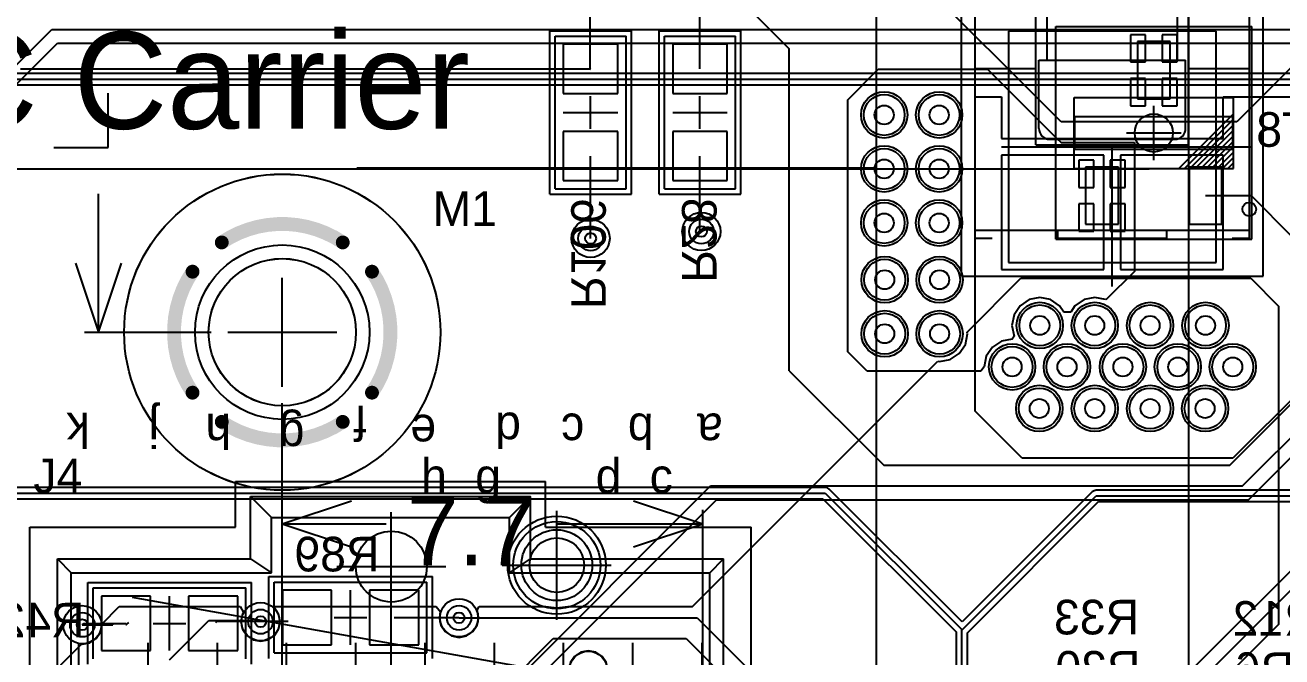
# Model space of a CAD drawing. Extents: x 28 to 300, y 18 to 330.
# Drawn here: x 138.68 to 161.73, y 176.44 to 188.03 of the extents above; entities that cross this region are included whole.
import ezdxf

# ---------------------------------------------------------------- set-up
doc = ezdxf.new("R2010")
doc.units = 0
for name, color, linetype in [('BOTTOMLAYER', 5, 'CONTINUOUS'), ('BOTTOMOVERLAY', 54, 'CONTINUOUS'), ('BOTTOMPASTE', 16, 'CONTINUOUS'), ('BOTTOMSOLDER', 6, 'CONTINUOUS'), ('DRILLDRAWING', 1, 'CONTINUOUS'), ('INTERNALPLANE1', 76, 'CONTINUOUS'), ('INTERNALPLANE6', 136, 'CONTINUOUS'), ('MECHANICAL11', 56, 'CONTINUOUS'), ('MECHANICAL14', 56, 'CONTINUOUS'), ('MECHANICAL15', 56, 'CONTINUOUS'), ('MECHANICAL16', 56, 'CONTINUOUS'), ('MECHANICAL8', 56, 'CONTINUOUS'), ('MIDLAYER1', 16, 'CONTINUOUS'), ('MIDLAYER3', 90, 'CONTINUOUS'), ('MULTILAYER', 9, 'CONTINUOUS'), ('PADHOLELAYER', 156, 'CONTINUOUS'), ('TOPLAYER', 1, 'CONTINUOUS'), ('TOPOVERLAY', 2, 'CONTINUOUS'), ('TOPPASTE', 8, 'CONTINUOUS'), ('TOPSOLDER', 216, 'CONTINUOUS'), ('VIAHOLELAYER', 16, 'CONTINUOUS')]:
    doc.layers.add(name, color=color, linetype=linetype)

msp = doc.modelspace()

# ---------------------------------------------------------------- linework, layer by layer
at = {"layer": 'BOTTOMLAYER'}
for p, q in [((149.048, 187.238), (149.048, 188.986)), ((151.061, 187.231), (151.061, 188.6)), ((151.7, 188.6), (152.7, 187.6)), ((157.226, 186.715), (155.448, 188.493)), ((159.233, 187.857), (158.958, 187.857)), ((158.958, 187.857), (158.958, 187.357)), ((159.233, 187.357), (159.233, 187.857)), ((159.812, 187.857), (159.537, 187.857)), ((159.537, 187.857), (159.537, 187.357)), ((159.812, 187.357), (159.812, 187.857)), ((149.555, 187.681), (148.555, 187.681)), ((148.555, 187.681), (148.555, 186.781)), ((149.555, 186.781), (149.555, 187.681)), ((151.561, 187.681), (150.561, 187.681)), ((150.561, 187.681), (150.561, 186.781)), ((151.561, 186.781), (151.561, 187.681)), ((159.685, 187.73), (159.085, 187.73)), ((159.085, 187.73), (159.085, 186.68)), ((159.685, 186.68), (159.685, 187.73)), ((152.7, 181.691), (152.7, 187.6)), ((162.052, 187.401), (160.909, 186.258)), ((138.6, 187.231), (149.055, 187.231)), ((149.042, 187.218), (149.055, 187.231)), ((149.048, 187.238), (149.055, 187.231)), ((153.772, 186.665), (154.33, 187.223)), ((154.33, 187.223), (156.337, 187.223)), ((156.337, 187.223), (157.607, 185.953)), ((158.958, 187.357), (159.233, 187.357)), ((159.537, 187.357), (159.812, 187.357)), ((159.233, 187.053), (158.958, 187.053)), ((158.958, 187.053), (158.958, 186.553)), ((159.233, 186.553), (159.233, 187.053)), ((159.812, 187.053), (159.537, 187.053)), ((159.537, 187.053), (159.537, 186.553)), ((159.812, 186.553), (159.812, 187.053)), ((148.555, 186.781), (149.555, 186.781)), ((150.561, 186.781), (151.561, 186.781)), ((157.683, 186.258), (157.226, 186.715)), ((153.772, 182.982), (153.772, 186.665)), ((158.958, 186.553), (159.233, 186.553)), ((159.085, 186.68), (159.685, 186.68)), ((159.537, 186.553), (159.812, 186.553)), ((160.909, 186.258), (157.683, 186.258)), ((149.555, 186.081), (148.555, 186.081)), ((148.555, 186.081), (148.555, 185.181)), ((149.555, 185.181), (149.555, 186.081)), ((151.561, 186.081), (150.561, 186.081)), ((150.561, 186.081), (150.561, 185.181)), ((151.561, 185.181), (151.561, 186.081)), ((157.607, 185.953), (157.683, 185.877)), ((157.683, 185.877), (159.029, 185.877)), ((159.029, 185.877), (159.029, 183.515)), ((149.055, 184.12), (149.055, 185.631)), ((151.061, 184.272), (151.061, 185.631)), ((158.283, 185.557), (158.008, 185.557)), ((158.008, 185.557), (158.008, 185.057)), ((158.283, 185.057), (158.283, 185.557)), ((158.862, 185.557), (158.587, 185.557)), ((158.587, 185.557), (158.587, 185.057)), ((158.862, 185.057), (158.862, 185.557)), ((158.735, 185.43), (158.135, 185.43)), ((158.135, 185.43), (158.135, 184.38)), ((158.735, 184.38), (158.735, 185.43)), ((160.635, 185.43), (160.035, 185.43)), ((160.035, 185.43), (160.035, 184.38)), ((160.635, 184.38), (160.635, 185.43)), ((148.555, 185.181), (149.555, 185.181)), ((150.561, 185.181), (151.561, 185.181)), ((158.008, 185.057), (158.283, 185.057)), ((158.587, 185.057), (158.862, 185.057)), ((160.335, 184.905), (161.17, 184.905)), ((161.17, 184.905), (161.925, 184.15)), ((158.283, 184.753), (158.008, 184.753)), ((158.008, 184.753), (158.008, 184.253)), ((158.283, 184.253), (158.283, 184.753)), ((158.862, 184.753), (158.587, 184.753)), ((158.587, 184.753), (158.587, 184.253)), ((158.862, 184.253), (158.862, 184.753)), ((151.061, 184.272), (151.087, 184.247)), ((158.008, 184.253), (158.283, 184.253)), ((158.135, 184.38), (158.735, 184.38)), ((158.587, 184.253), (158.862, 184.253)), ((160.035, 184.38), (160.635, 184.38)), ((159.029, 183.515), (158.506, 182.991)), ((157.294, 183.036), (157.098, 182.997)), ((157.49, 182.997), (157.294, 183.036)), ((158.301, 183.036), (158.105, 182.997)), ((158.497, 182.997), (158.301, 183.036)), ((153.772, 182.042), (153.772, 182.982)), ((156.932, 182.886), (156.821, 182.72)), ((157.098, 182.997), (156.932, 182.886)), ((157.656, 182.886), (157.49, 182.997)), ((157.734, 182.769), (157.656, 182.886)), ((157.939, 182.886), (157.861, 182.769)), ((158.105, 182.997), (157.939, 182.886)), ((158.506, 182.991), (158.497, 182.997)), ((156.821, 182.72), (156.782, 182.524)), ((157.861, 182.769), (157.734, 182.769)), ((156.782, 182.524), (156.821, 182.329)), ((156.821, 182.328), (156.786, 182.274)), ((156.821, 182.329), (156.821, 182.328)), ((156.424, 182.124), (156.313, 181.958)), ((156.59, 182.235), (156.424, 182.124)), ((156.786, 182.274), (156.59, 182.235)), ((154.127, 181.686), (153.772, 182.042)), ((156.313, 181.958), (156.274, 181.762)), ((152.7, 181.691), (154.432, 179.959)), ((156.211, 181.686), (154.127, 181.686)), ((156.274, 181.762), (156.211, 181.686)), ((160.782, 179.959), (161.925, 181.102)), ((154.432, 179.959), (160.782, 179.959)), ((140.983, 177.558), (140.083, 177.558)), ((140.083, 177.558), (140.083, 176.558)), ((140.983, 176.558), (140.983, 177.558)), ((142.583, 177.558), (141.683, 177.558)), ((141.683, 177.558), (141.683, 176.558)), ((142.583, 176.558), (142.583, 177.558)), ((143.403, 177.665), (143.403, 176.665)), ((144.303, 177.665), (143.403, 177.665)), ((144.303, 176.665), (144.303, 177.665)), ((145.003, 177.665), (145.003, 176.665)), ((145.903, 177.665), (145.003, 177.665)), ((145.903, 176.665), (145.903, 177.665)), ((139.733, 177.033), (139.758, 177.058)), ((139.733, 177.033), (140.291, 177.033)), ((139.758, 177.058), (140.533, 177.058)), ((140.291, 177.033), (140.292, 177.034)), ((140.533, 177.034), (140.545, 177.034)), ((140.545, 177.034), (140.551, 177.04)), ((140.551, 177.04), (140.584, 177.073)), ((142.184, 177.073), (142.209, 177.098)), ((142.209, 177.098), (143.002, 177.098)), ((143.002, 177.098), (143.509, 177.098)), ((145.453, 177.165), (146.637, 177.165)), ((146.637, 177.165), (146.642, 177.16)), ((143.403, 176.665), (144.303, 176.665)), ((145.003, 176.665), (145.903, 176.665)), ((140.083, 176.558), (140.983, 176.558)), ((141.683, 176.558), (142.583, 176.558))]:
    msp.add_line(p, q, dxfattribs=at)
for centre, radius in [((154.44, 186.385), 0.375), ((155.448, 186.385), 0.375), ((154.44, 185.395), 0.375), ((155.448, 185.395), 0.375), ((143.4, 182.4), 2.9), ((154.44, 184.404), 0.375), ((155.448, 184.404), 0.375), ((151.087, 184.247), 0.225), ((149.055, 184.12), 0.225), ((154.449, 183.363), 0.375), ((155.456, 183.363), 0.375), ((157.294, 182.524), 0.375), ((158.301, 182.524), 0.375), ((159.317, 182.524), 0.375), ((160.333, 182.524), 0.375), ((154.449, 182.372), 0.375), ((155.456, 182.372), 0.375), ((156.786, 181.762), 0.375), ((157.793, 181.762), 0.375), ((158.818, 181.762), 0.375), ((159.825, 181.762), 0.375), ((160.833, 181.762), 0.375), ((157.285, 181), 0.375), ((158.301, 181), 0.375), ((159.317, 181), 0.375), ((160.325, 181), 0.375), ((148.435, 178.125), 0.5), ((139.733, 177.033), 0.225), ((143.002, 177.089), 0.225), ((146.642, 177.16), 0.225)]:
    msp.add_circle(centre, radius, dxfattribs=at)
at = {"layer": 'BOTTOMOVERLAY'}
for p, q in [((140.208, 185.786), (140.208, 186.786)), ((148.555, 186.431), (149.555, 186.431)), ((150.561, 186.431), (151.561, 186.431)), ((157.935, 186.355), (160.835, 186.355)), ((157.935, 185.755), (157.935, 186.355)), ((160.835, 185.755), (160.835, 186.355)), ((139.208, 185.786), (140.208, 185.786)), ((157.935, 185.755), (160.835, 185.755)), ((141.333, 176.558), (141.333, 177.558)), ((144.653, 176.665), (144.653, 177.665))]:
    msp.add_line(p, q, dxfattribs=at)
msp.add_circle((161.135, 184.655), 0.125, dxfattribs=at)
at = {"layer": 'BOTTOMPASTE'}
for p, q in [((149.555, 187.681), (148.555, 187.681)), ((148.555, 187.681), (148.555, 186.781)), ((149.555, 186.781), (149.555, 187.681)), ((151.561, 187.681), (150.561, 187.681)), ((150.561, 187.681), (150.561, 186.781)), ((151.561, 186.781), (151.561, 187.681)), ((159.685, 187.73), (159.085, 187.73)), ((159.085, 187.73), (159.085, 186.68)), ((159.685, 186.68), (159.685, 187.73)), ((148.555, 186.781), (149.555, 186.781)), ((150.561, 186.781), (151.561, 186.781)), ((159.085, 186.68), (159.685, 186.68)), ((149.555, 186.081), (148.555, 186.081)), ((148.555, 186.081), (148.555, 185.181)), ((149.555, 185.181), (149.555, 186.081)), ((151.561, 186.081), (150.561, 186.081)), ((150.561, 186.081), (150.561, 185.181)), ((151.561, 185.181), (151.561, 186.081)), ((158.735, 185.43), (158.135, 185.43)), ((158.135, 185.43), (158.135, 184.38)), ((158.735, 184.38), (158.735, 185.43)), ((160.635, 185.43), (160.035, 185.43)), ((160.035, 185.43), (160.035, 184.38)), ((160.635, 184.38), (160.635, 185.43)), ((148.555, 185.181), (149.555, 185.181)), ((150.561, 185.181), (151.561, 185.181)), ((158.135, 184.38), (158.735, 184.38)), ((160.035, 184.38), (160.635, 184.38)), ((140.983, 177.558), (140.083, 177.558)), ((140.083, 177.558), (140.083, 176.558)), ((140.983, 176.558), (140.983, 177.558)), ((142.583, 177.558), (141.683, 177.558)), ((141.683, 177.558), (141.683, 176.558)), ((142.583, 176.558), (142.583, 177.558)), ((143.403, 177.665), (143.403, 176.665)), ((144.303, 177.665), (143.403, 177.665)), ((144.303, 176.665), (144.303, 177.665)), ((145.003, 177.665), (145.003, 176.665)), ((145.903, 177.665), (145.003, 177.665)), ((145.903, 176.665), (145.903, 177.665)), ((143.403, 176.665), (144.303, 176.665)), ((145.003, 176.665), (145.903, 176.665)), ((140.083, 176.558), (140.983, 176.558)), ((141.683, 176.558), (142.583, 176.558))]:
    msp.add_line(p, q, dxfattribs=at)
at = {"layer": 'BOTTOMSOLDER'}
for p, q in [((149.555, 187.681), (148.555, 187.681)), ((148.555, 187.681), (148.555, 186.781)), ((149.555, 186.781), (149.555, 187.681)), ((151.561, 187.681), (150.561, 187.681)), ((150.561, 187.681), (150.561, 186.781)), ((151.561, 186.781), (151.561, 187.681)), ((159.685, 187.73), (159.085, 187.73)), ((159.085, 187.73), (159.085, 186.68)), ((159.685, 186.68), (159.685, 187.73)), ((148.555, 186.781), (149.555, 186.781)), ((150.561, 186.781), (151.561, 186.781)), ((159.085, 186.68), (159.685, 186.68)), ((149.555, 186.081), (148.555, 186.081)), ((148.555, 186.081), (148.555, 185.181)), ((149.555, 185.181), (149.555, 186.081)), ((151.561, 186.081), (150.561, 186.081)), ((150.561, 186.081), (150.561, 185.181)), ((151.561, 185.181), (151.561, 186.081)), ((158.735, 185.43), (158.135, 185.43)), ((158.135, 185.43), (158.135, 184.38)), ((158.735, 184.38), (158.735, 185.43)), ((160.635, 185.43), (160.035, 185.43)), ((160.035, 185.43), (160.035, 184.38)), ((160.635, 184.38), (160.635, 185.43)), ((148.555, 185.181), (149.555, 185.181)), ((150.561, 185.181), (151.561, 185.181)), ((158.135, 184.38), (158.735, 184.38)), ((160.035, 184.38), (160.635, 184.38)), ((140.983, 177.558), (140.083, 177.558)), ((140.083, 177.558), (140.083, 176.558)), ((140.983, 176.558), (140.983, 177.558)), ((142.583, 177.558), (141.683, 177.558)), ((141.683, 177.558), (141.683, 176.558)), ((142.583, 176.558), (142.583, 177.558)), ((143.403, 177.665), (143.403, 176.665)), ((144.303, 177.665), (143.403, 177.665)), ((144.303, 176.665), (144.303, 177.665)), ((145.003, 177.665), (145.003, 176.665)), ((145.903, 177.665), (145.003, 177.665)), ((145.903, 176.665), (145.903, 177.665)), ((143.403, 176.665), (144.303, 176.665)), ((145.003, 176.665), (145.903, 176.665)), ((140.083, 176.558), (140.983, 176.558)), ((141.683, 176.558), (142.583, 176.558))]:
    msp.add_line(p, q, dxfattribs=at)
for centre, radius in [((143.4, 182.4), 2.9), ((148.435, 178.125), 0.8)]:
    msp.add_circle(centre, radius, dxfattribs=at)
at = {"layer": 'DRILLDRAWING'}
for centre, radius in [((154.44, 186.385), 0.175), ((155.448, 186.385), 0.175), ((154.44, 185.395), 0.175), ((155.448, 185.395), 0.175), ((154.44, 184.404), 0.175), ((155.448, 184.404), 0.175), ((149.055, 184.12), 0.1), ((151.087, 184.247), 0.1), ((143.4, 182.4), 1.35), ((154.449, 183.363), 0.175), ((155.456, 183.363), 0.175), ((157.294, 182.524), 0.175), ((158.301, 182.524), 0.175), ((159.317, 182.524), 0.175), ((160.333, 182.524), 0.175), ((154.449, 182.372), 0.175), ((155.456, 182.372), 0.175), ((156.786, 181.762), 0.175), ((157.793, 181.762), 0.175), ((158.818, 181.762), 0.175), ((159.825, 181.762), 0.175), ((160.833, 181.762), 0.175), ((157.285, 181), 0.175), ((158.301, 181), 0.175), ((159.317, 181), 0.175), ((160.325, 181), 0.175), ((148.435, 178.125), 0.65), ((146.642, 177.16), 0.1), ((139.733, 177.033), 0.1), ((143.002, 177.089), 0.1)]:
    msp.add_circle(centre, radius, dxfattribs=at)
at = {"layer": 'INTERNALPLANE1'}
for p, q in [((161.95, 187.144), (137.041, 187.144)), ((137.041, 187.041), (162.052, 187.041)), ((137.084, 186.937), (162.011, 186.937)), ((153.36, 179.55), (138.345, 179.55)), ((138.345, 179.447), (147.75, 179.447)), ((138.388, 179.343), (153.317, 179.343)), ((141.749, 179.447), (153.36, 179.447)), ((153.317, 179.343), (155.758, 176.902)), ((153.4, 179.543), (153.36, 179.55)), ((153.36, 179.55), (153.36, 179.55)), ((153.36, 179.447), (155.862, 176.945)), ((153.433, 179.52), (153.4, 179.543)), ((155.871, 177.083), (153.433, 179.52)), ((158.257, 179.468), (155.871, 177.083)), ((155.871, 176.936), (158.33, 179.395)), ((158.29, 179.491), (158.257, 179.468)), ((158.257, 179.468), (158.257, 179.468)), ((158.33, 179.499), (158.29, 179.491)), ((167.562, 179.499), (158.33, 179.499)), ((158.33, 179.395), (167.605, 179.395)), ((155.966, 176.884), (158.373, 179.292)), ((158.373, 179.292), (167.605, 179.292)), ((155.758, 176.902), (155.758, 168.702)), ((155.862, 168.702), (155.862, 176.945)), ((155.966, 168.745), (155.966, 176.884))]:
    msp.add_line(p, q, dxfattribs=at)
for centre, radius in [((143.4, 182.4), 1.6), ((157.294, 182.524), 0.425), ((158.301, 182.524), 0.425), ((159.317, 182.524), 0.425), ((160.333, 182.524), 0.425), ((156.786, 181.762), 0.425), ((157.793, 181.762), 0.425), ((158.818, 181.762), 0.425), ((159.825, 181.762), 0.425), ((160.833, 181.762), 0.425), ((157.285, 181), 0.425), ((158.301, 181), 0.425), ((159.317, 181), 0.425), ((160.325, 181), 0.425), ((148.435, 178.125), 0.9), ((146.642, 177.16), 0.35), ((143.002, 177.089), 0.35), ((149.013, 176.196), 0.35)]:
    msp.add_circle(centre, radius, dxfattribs=at)
at = {"layer": 'INTERNALPLANE6', "const_width": 0.254}
for points in [[(142.29, 184.046, -0.305731), (144.51, 184.046)], [(141.754, 181.29, -0.305731), (141.754, 183.51)], [(145.046, 183.51, -0.305731), (145.046, 181.29)], [(144.51, 180.754, -0.305731), (142.29, 180.754)]]:
    msp.add_lwpolyline(points, format="xyb", dxfattribs=at)
at = {"layer": 'INTERNALPLANE6', "const_width": 0.127}
for points in [[(142.227, 184.046, 1), (142.354, 184.046, 1)], [(144.446, 184.046, 1), (144.573, 184.046, 1)], [(141.691, 183.51, 1), (141.818, 183.51, 1)], [(144.982, 183.51, 1), (145.109, 183.51, 1)], [(141.691, 181.29, 1), (141.818, 181.29, 1)], [(144.982, 181.29, 1), (145.109, 181.29, 1)], [(142.227, 180.754, 1), (142.354, 180.754, 1)], [(144.446, 180.754, 1), (144.573, 180.754, 1)]]:
    msp.add_lwpolyline(points, format="xyb", close=True, dxfattribs=at)
at = {"layer": 'INTERNALPLANE6'}
for centre, radius in [((154.44, 186.385), 0.425), ((155.448, 186.385), 0.425), ((154.44, 185.395), 0.425), ((155.448, 185.395), 0.425), ((154.44, 184.404), 0.425), ((155.448, 184.404), 0.425), ((149.055, 184.12), 0.35), ((151.087, 184.247), 0.35), ((154.449, 183.363), 0.425), ((155.456, 183.363), 0.425), ((154.449, 182.372), 0.425), ((155.456, 182.372), 0.425), ((157.294, 182.524), 0.425), ((158.301, 182.524), 0.425), ((159.317, 182.524), 0.425), ((160.333, 182.524), 0.425), ((156.786, 181.762), 0.425), ((157.793, 181.762), 0.425), ((158.818, 181.762), 0.425), ((159.825, 181.762), 0.425), ((160.833, 181.762), 0.425), ((157.285, 181), 0.425), ((158.301, 181), 0.425), ((159.317, 181), 0.425), ((160.325, 181), 0.425), ((148.435, 178.125), 0.9), ((146.642, 177.16), 0.35), ((139.733, 177.033), 0.35), ((143.002, 177.089), 0.35)]:
    msp.add_circle(centre, radius, dxfattribs=at)
at = {"layer": 'MECHANICAL11'}
for p, q in [((154.3, 185.399), (154.3, 190.399)), ((154.3, 185.399), (154.3, 190.399)), ((104.9, 185.399), (154.3, 185.399)), ((104.9, 185.399), (154.3, 185.399)), ((154.3, 185.399), (159.3, 185.399)), ((154.3, 116.399), (154.3, 185.399)), ((154.3, 116.399), (154.3, 185.399)), ((140.03, 182.399), (140.03, 184.939)), ((139.606, 183.669), (140.03, 182.399)), ((140.03, 182.399), (140.453, 183.669)), ((143.4, 182.399), (143.4, 183.399)), ((139.776, 182.399), (142.096, 182.399)), ((142.4, 182.399), (143.4, 182.399)), ((143.4, 181.399), (143.4, 182.399)), ((143.4, 182.399), (144.4, 182.399)), ((143.4, 178.63), (143.4, 181.095)), ((143.4, 174.525), (143.4, 181.095)), ((143.4, 178.884), (144.67, 179.308)), ((145.4, 178.099), (145.4, 179.099)), ((149.845, 179.308), (151.115, 178.884)), ((151.115, 128.11), (151.115, 179.138)), ((143.4, 178.884), (145.307, 178.884)), ((143.4, 178.884), (144.67, 178.461)), ((148.445, 178.884), (151.115, 178.884)), ((149.845, 178.461), (151.115, 178.884)), ((144.4, 178.099), (145.4, 178.099)), ((145.4, 177.099), (145.4, 178.099)), ((145.4, 178.099), (146.4, 178.099)), ((145.4, 174.525), (145.4, 177.795)), ((140.648, 177.538), (151.115, 175.674))]:
    msp.add_line(p, q, dxfattribs=at)
for centre, radius in [((143.4, 182.399), 2.9), ((143.4, 182.399), 1.35), ((145.4, 178.099), 0.65)]:
    msp.add_circle(centre, radius, dxfattribs=at)
at = {"layer": 'MECHANICAL14'}
for p, q in [((156.108, 184.273), (156.108, 193.704)), ((161.138, 184.273), (161.138, 193.704)), ((157.223, 185.839), (157.223, 192.139)), ((160.023, 185.839), (160.023, 192.139)), ((157.428, 187.388), (157.428, 190.589)), ((159.818, 187.388), (159.818, 190.589)), ((148.405, 187.831), (149.705, 187.831)), ((148.405, 185.031), (148.405, 187.831)), ((149.705, 185.031), (149.705, 187.831)), ((150.411, 187.831), (151.711, 187.831)), ((150.411, 185.031), (150.411, 187.831)), ((151.711, 185.031), (151.711, 187.831)), ((156.108, 187.239), (157.208, 187.239)), ((157.278, 187.388), (159.968, 187.388)), ((157.278, 186.138), (157.278, 187.388)), ((159.968, 186.138), (159.968, 187.388)), ((160.023, 187.239), (161.138, 187.239)), ((157.925, 186.705), (160.845, 186.705)), ((157.925, 185.405), (157.925, 186.705)), ((160.845, 185.405), (160.845, 186.705)), ((159.845, 185.405), (160.845, 186.405)), ((159.945, 185.405), (160.845, 186.305)), ((160.045, 185.405), (160.845, 186.205)), ((160.145, 185.405), (160.845, 186.105)), ((157.223, 185.839), (160.023, 185.839)), ((157.478, 185.939), (159.768, 185.939)), ((160.245, 185.405), (160.845, 186.005)), ((160.345, 185.405), (160.845, 185.905)), ((160.445, 185.405), (160.845, 185.805)), ((160.545, 185.405), (160.845, 185.705)), ((160.645, 185.405), (160.845, 185.605)), ((157.925, 185.405), (160.845, 185.405)), ((160.745, 185.405), (160.845, 185.505)), ((148.405, 185.031), (149.705, 185.031)), ((150.411, 185.031), (151.711, 185.031)), ((156.108, 184.273), (161.138, 184.273)), ((157.623, 184.124), (157.623, 184.273)), ((159.623, 184.124), (159.623, 184.273)), ((157.623, 184.124), (159.623, 184.124)), ((142.54, 179.662), (148.23, 179.662)), ((142.54, 178.824), (142.54, 179.662)), ((148.23, 178.824), (148.23, 179.662)), ((142.82, 179.383), (143.201, 179.002)), ((142.82, 178.24), (142.82, 179.383)), ((142.82, 179.383), (147.95, 179.383)), ((147.569, 179.002), (147.95, 179.383)), ((147.95, 178.24), (147.95, 179.383)), ((143.201, 179.002), (147.569, 179.002)), ((143.201, 177.986), (143.201, 179.002)), ((147.569, 177.986), (147.569, 179.002)), ((138.768, 122.208), (138.768, 178.824)), ((138.768, 178.824), (142.54, 178.824)), ((148.23, 178.824), (152.002, 178.824)), ((152.002, 122.208), (152.002, 178.824)), ((139.276, 178.24), (142.82, 178.24)), ((139.276, 175.929), (139.276, 178.24)), ((139.276, 178.24), (139.53, 177.986)), ((142.82, 178.24), (143.201, 177.986)), ((147.569, 177.986), (147.95, 178.24)), ((147.95, 178.24), (151.494, 178.24)), ((151.24, 177.986), (151.494, 178.24)), ((151.494, 175.929), (151.494, 178.24)), ((139.53, 175.929), (139.53, 177.986)), ((139.53, 177.986), (143.201, 177.986)), ((147.569, 177.986), (151.24, 177.986)), ((151.24, 175.929), (151.24, 177.986)), ((143.253, 177.815), (146.053, 177.815)), ((143.253, 176.515), (143.253, 177.815)), ((146.053, 176.515), (146.053, 177.815)), ((139.933, 177.708), (142.733, 177.708)), ((139.933, 176.408), (139.933, 177.708)), ((142.733, 176.408), (142.733, 177.708)), ((143.253, 176.515), (146.053, 176.515))]:
    msp.add_line(p, q, dxfattribs=at)
for centre, start, end in [((157.478, 186.138), 180, 270), ((159.768, 186.138), 270, 360)]:
    msp.add_arc(centre, 0.2, start, end, dxfattribs=at)
at = {"layer": 'MECHANICAL15'}
for p, q in [((155.858, 183.429), (155.858, 194.549)), ((161.388, 183.429), (161.388, 194.549)), ((148.305, 184.931), (148.305, 187.931)), ((148.305, 187.931), (149.805, 187.931)), ((149.805, 184.931), (149.805, 187.931)), ((150.311, 184.931), (150.311, 187.931)), ((150.311, 187.931), (151.811, 187.931)), ((151.811, 184.931), (151.811, 187.931)), ((157.585, 188.005), (161.185, 188.005)), ((157.585, 184.105), (157.585, 188.005)), ((161.185, 184.105), (161.185, 188.005)), ((149.055, 186.131), (149.055, 186.731)), ((151.061, 186.131), (151.061, 186.731)), ((159.385, 185.555), (159.385, 186.555)), ((148.755, 186.431), (149.355, 186.431)), ((150.761, 186.431), (151.361, 186.431)), ((158.885, 186.055), (159.885, 186.055)), ((148.305, 184.931), (149.805, 184.931)), ((150.311, 184.931), (151.811, 184.931)), ((157.585, 184.105), (161.185, 184.105)), ((155.858, 183.429), (161.388, 183.429)), ((143.153, 176.415), (143.153, 177.915)), ((143.153, 177.915), (146.153, 177.915)), ((146.153, 176.415), (146.153, 177.915)), ((144.653, 176.865), (144.653, 177.465)), ((144.353, 177.165), (144.953, 177.165))]:
    msp.add_line(p, q, dxfattribs=at)
msp.add_circle((159.385, 186.055), 0.35, dxfattribs=at)
at = {"layer": 'MECHANICAL16'}
for p, q in [((139.833, 177.808), (142.833, 177.808)), ((139.833, 176.308), (139.833, 177.808)), ((142.833, 176.308), (142.833, 177.808)), ((141.333, 176.758), (141.333, 177.358)), ((141.033, 177.058), (141.633, 177.058))]:
    msp.add_line(p, q, dxfattribs=at)
at = {"layer": 'MECHANICAL8'}
for p, q in [((160.025, 144.85), (160.025, 194.55)), ((157.623, 185.801), (158.623, 185.801)), ((158.623, 184.801), (158.623, 185.801)), ((148.435, 178.125), (148.435, 179.125)), ((147.435, 178.125), (148.435, 178.125)), ((148.435, 177.125), (148.435, 178.125)), ((148.435, 178.125), (149.435, 178.125)), ((139.67, 175.7), (139.67, 176.7)), ((140.94, 175.7), (140.94, 176.7)), ((142.21, 175.7), (142.21, 176.7)), ((143.48, 175.7), (143.48, 176.7)), ((144.75, 175.7), (144.75, 176.7)), ((146.02, 175.7), (146.02, 176.7)), ((147.29, 175.7), (147.29, 176.7)), ((148.56, 175.7), (148.56, 176.7)), ((149.83, 175.7), (149.83, 176.7)), ((151.1, 175.7), (151.1, 176.7))]:
    msp.add_line(p, q, dxfattribs=at)
at = {"layer": 'MIDLAYER1'}
for p, q in [((135.466, 184.25), (139.171, 187.955)), ((139.171, 187.955), (185.885, 187.955)), ((135.72, 184.145), (139.276, 187.701)), ((139.276, 187.701), (189.314, 187.701)), ((159.482, 175.611), (167.544, 183.673)), ((159.588, 175.357), (167.649, 183.419)), ((161.014, 179.578), (163.778, 182.342)), ((161.119, 179.324), (164.032, 182.236)), ((145.448, 173.769), (151.257, 179.578)), ((151.257, 179.578), (161.014, 179.578)), ((145.702, 173.664), (151.362, 179.324)), ((151.362, 179.324), (161.119, 179.324))]:
    msp.add_line(p, q, dxfattribs=at)
for centre, radius in [((154.44, 186.385), 0.375), ((155.448, 186.385), 0.375), ((154.44, 185.395), 0.375), ((155.448, 185.395), 0.375), ((143.4, 182.4), 2.9), ((154.44, 184.404), 0.375), ((155.448, 184.404), 0.375), ((151.087, 184.247), 0.225), ((149.055, 184.12), 0.225), ((154.449, 183.363), 0.375), ((155.456, 183.363), 0.375), ((157.294, 182.524), 0.375), ((158.301, 182.524), 0.375), ((159.317, 182.524), 0.375), ((160.333, 182.524), 0.375), ((154.449, 182.372), 0.375), ((155.456, 182.372), 0.375), ((156.786, 181.762), 0.375), ((157.793, 181.762), 0.375), ((158.818, 181.762), 0.375), ((159.825, 181.762), 0.375), ((160.833, 181.762), 0.375), ((157.285, 181), 0.375), ((158.301, 181), 0.375), ((159.317, 181), 0.375), ((160.325, 181), 0.375), ((148.435, 178.125), 0.5), ((139.733, 177.033), 0.225), ((143.002, 177.089), 0.225), ((146.642, 177.16), 0.225)]:
    msp.add_circle(centre, radius, dxfattribs=at)
at = {"layer": 'MIDLAYER3'}
for p, q in [((155.962, 182.403), (156.947, 183.388)), ((156.947, 183.388), (161.163, 183.388)), ((161.163, 183.388), (161.671, 182.88)), ((161.671, 182.88), (161.671, 177.038)), ((155.929, 182.176), (155.968, 182.372)), ((155.968, 182.372), (155.962, 182.403)), ((155.818, 182.01), (155.929, 182.176)), ((150.927, 177.368), (155.425, 181.866)), ((155.425, 181.866), (155.456, 181.86)), ((155.456, 181.86), (155.652, 181.899)), ((155.652, 181.899), (155.818, 182.01)), ((140.089, 177.046), (140.411, 177.368)), ((140.411, 177.368), (142.631, 177.368)), ((142.631, 177.368), (142.691, 177.256)), ((142.691, 177.256), (142.67, 177.226)), ((143.256, 177.343), (143.264, 177.368)), ((143.334, 177.226), (143.256, 177.343)), ((143.264, 177.368), (146.224, 177.368)), ((146.224, 177.368), (146.305, 177.27)), ((146.305, 177.27), (146.283, 177.16)), ((146.973, 177.297), (147.011, 177.368)), ((147.001, 177.16), (146.973, 177.297)), ((147.011, 177.368), (148.232, 177.368)), ((148.232, 177.368), (148.232, 177.368)), ((148.232, 177.368), (148.435, 177.341)), ((148.435, 177.341), (148.638, 177.368)), ((148.638, 177.368), (148.638, 177.368)), ((148.638, 177.368), (150.927, 177.368)), ((140.065, 176.896), (140.092, 177.033)), ((140.092, 177.033), (140.089, 177.046)), ((142.67, 177.226), (142.643, 177.089)), ((142.643, 177.089), (142.67, 176.951)), ((143.361, 177.089), (143.334, 177.226)), ((143.334, 176.951), (143.361, 177.089)), ((146.283, 177.16), (146.31, 177.023)), ((146.31, 177.023), (146.388, 176.906)), ((146.896, 176.906), (146.973, 177.023)), ((146.973, 177.023), (147.001, 177.16)), ((161.671, 177.038), (153.36, 168.727)), ((139.987, 176.779), (140.065, 176.896)), ((142.67, 176.951), (142.748, 176.835)), ((142.748, 176.835), (142.865, 176.757)), ((143.139, 176.757), (143.256, 176.835)), ((143.256, 176.835), (143.334, 176.951)), ((146.388, 176.906), (146.504, 176.828)), ((146.504, 176.828), (146.642, 176.801)), ((146.642, 176.801), (146.779, 176.828)), ((146.779, 176.828), (146.896, 176.906)), ((138.307, 175.264), (139.72, 176.677)), ((139.72, 176.677), (139.733, 176.674)), ((139.733, 176.674), (139.87, 176.701)), ((139.87, 176.701), (139.987, 176.779)), ((142.865, 176.757), (143.002, 176.73)), ((143.002, 176.73), (143.139, 176.757)), ((148.759, 176.449), (148.681, 176.333)), ((148.876, 176.527), (148.759, 176.449)), ((149.013, 176.554), (148.876, 176.527)), ((149.15, 176.527), (149.013, 176.554)), ((149.267, 176.449), (149.15, 176.527)), ((149.345, 176.333), (149.267, 176.449))]:
    msp.add_line(p, q, dxfattribs=at)
for centre, radius in [((154.44, 186.385), 0.375), ((155.448, 186.385), 0.375), ((154.44, 185.395), 0.375), ((155.448, 185.395), 0.375), ((143.4, 182.4), 2.9), ((154.44, 184.404), 0.375), ((155.448, 184.404), 0.375), ((151.087, 184.247), 0.225), ((149.055, 184.12), 0.225), ((154.449, 183.363), 0.375), ((155.456, 183.363), 0.375), ((157.294, 182.524), 0.375), ((158.301, 182.524), 0.375), ((159.317, 182.524), 0.375), ((160.333, 182.524), 0.375), ((154.449, 182.372), 0.375), ((155.456, 182.372), 0.375), ((156.786, 181.762), 0.375), ((157.793, 181.762), 0.375), ((158.818, 181.762), 0.375), ((159.825, 181.762), 0.375), ((160.833, 181.762), 0.375), ((157.285, 181), 0.375), ((158.301, 181), 0.375), ((159.317, 181), 0.375), ((160.325, 181), 0.375), ((148.435, 178.125), 0.5), ((139.733, 177.033), 0.225), ((143.002, 177.089), 0.225), ((146.642, 177.16), 0.225)]:
    msp.add_circle(centre, radius, dxfattribs=at)
at = {"layer": 'MULTILAYER'}
for centre, radius in [((154.44, 186.385), 0.375), ((155.448, 186.385), 0.375), ((154.44, 185.395), 0.375), ((155.448, 185.395), 0.375), ((143.4, 182.4), 2.9), ((154.44, 184.404), 0.375), ((155.448, 184.404), 0.375), ((151.087, 184.247), 0.225), ((149.055, 184.12), 0.225), ((154.449, 183.363), 0.375), ((155.456, 183.363), 0.375), ((157.294, 182.524), 0.375), ((158.301, 182.524), 0.375), ((159.317, 182.524), 0.375), ((160.333, 182.524), 0.375), ((154.449, 182.372), 0.375), ((155.456, 182.372), 0.375), ((156.786, 181.762), 0.375), ((157.793, 181.762), 0.375), ((158.818, 181.762), 0.375), ((159.825, 181.762), 0.375), ((160.833, 181.762), 0.375), ((157.285, 181), 0.375), ((158.301, 181), 0.375), ((159.317, 181), 0.375), ((160.325, 181), 0.375), ((148.435, 178.125), 0.5), ((139.733, 177.033), 0.225), ((143.002, 177.089), 0.225), ((146.642, 177.16), 0.225)]:
    msp.add_circle(centre, radius, dxfattribs=at)
at = {"layer": 'PADHOLELAYER'}
for centre, radius in [((143.4, 182.4), 1.35), ((148.435, 178.125), 0.65)]:
    msp.add_circle(centre, radius, dxfattribs=at)
at = {"layer": 'TOPLAYER'}
for p, q in [((160.528, 187.924), (156.718, 187.924)), ((156.718, 187.924), (156.718, 183.678)), ((160.528, 183.678), (160.528, 187.924)), ((156.108, 180.95), (156.108, 186.715)), ((156.108, 186.715), (156.591, 186.715)), ((156.591, 186.715), (156.591, 185.953)), ((160.655, 185.953), (160.655, 186.715)), ((160.655, 186.715), (162.103, 186.715)), ((156.591, 185.953), (160.655, 185.953)), ((156.591, 185.801), (158.623, 185.801)), ((158.623, 185.801), (161.188, 185.801)), ((158.623, 183.236), (158.623, 185.801)), ((158.471, 185.649), (156.591, 185.649)), ((156.591, 185.649), (156.591, 183.551)), ((158.471, 183.551), (158.471, 185.649)), ((160.655, 185.649), (158.775, 185.649)), ((158.775, 185.649), (158.775, 183.551)), ((160.655, 183.551), (160.655, 185.649)), ((156.591, 183.551), (158.471, 183.551)), ((156.718, 183.678), (160.528, 183.678)), ((158.775, 183.551), (160.655, 183.551)), ((162.103, 181.356), (160.833, 180.086)), ((156.972, 180.086), (156.108, 180.95)), ((160.833, 180.086), (156.972, 180.086)), ((141.334, 176.391), (142.053, 177.11)), ((142.053, 177.11), (142.866, 177.11)), ((146.642, 177.16), (151.011, 177.16)), ((151.011, 177.16), (154.135, 174.036)), ((147.29, 175.7), (148.369, 176.779)), ((148.369, 176.779), (150.807, 176.779)), ((150.807, 176.779), (153.703, 173.883))]:
    msp.add_line(p, q, dxfattribs=at)
for centre, radius in [((154.44, 186.385), 0.375), ((155.448, 186.385), 0.375), ((154.44, 185.395), 0.375), ((155.448, 185.395), 0.375), ((143.4, 182.4), 2.9), ((154.44, 184.404), 0.375), ((155.448, 184.404), 0.375), ((151.087, 184.247), 0.225), ((149.055, 184.12), 0.225), ((154.449, 183.363), 0.375), ((155.456, 183.363), 0.375), ((157.294, 182.524), 0.375), ((158.301, 182.524), 0.375), ((159.317, 182.524), 0.375), ((160.333, 182.524), 0.375), ((154.449, 182.372), 0.375), ((155.456, 182.372), 0.375), ((156.786, 181.762), 0.375), ((157.793, 181.762), 0.375), ((158.818, 181.762), 0.375), ((159.825, 181.762), 0.375), ((160.833, 181.762), 0.375), ((157.285, 181), 0.375), ((158.301, 181), 0.375), ((159.317, 181), 0.375), ((160.325, 181), 0.375), ((148.435, 178.125), 0.5), ((139.733, 177.033), 0.225), ((143.002, 177.089), 0.225), ((146.642, 177.16), 0.225)]:
    msp.add_circle(centre, radius, dxfattribs=at)
at = {"layer": 'TOPOVERLAY'}
for p, q in [((156.108, 184.124), (156.108, 193.854)), ((161.138, 184.124), (161.138, 193.854)), ((114.7, 185.399), (141.8, 185.399)), ((144.767, 185.412), (154.295, 185.412)), ((154.3, 116.4), (154.3, 185.4)), ((156.108, 184.123), (156.423, 184.123)), ((160.823, 184.124), (161.138, 184.124)), ((142.82, 179.383), (143.201, 179.002)), ((142.82, 178.24), (142.82, 179.383)), ((143.201, 179.002), (147.344, 179.002)), ((143.201, 177.986), (143.201, 179.002)), ((138.768, 122.208), (138.768, 178.824)), ((138.768, 178.824), (142.54, 178.824)), ((149.648, 178.824), (152.002, 178.824)), ((152.002, 122.208), (152.002, 178.824)), ((139.276, 178.24), (142.82, 178.24)), ((139.276, 176.135), (139.276, 178.24)), ((139.276, 178.24), (139.53, 177.986)), ((142.82, 178.24), (143.201, 177.986)), ((149.83, 178.24), (151.494, 178.24)), ((151.24, 177.986), (151.494, 178.24)), ((151.494, 176.135), (151.494, 178.24)), ((139.53, 177.986), (143.201, 177.986)), ((149.828, 177.986), (151.24, 177.986))]:
    msp.add_line(p, q, dxfattribs=at)
at = {"layer": 'TOPPASTE'}
for p, q in [((160.528, 187.924), (156.718, 187.924)), ((156.718, 187.924), (156.718, 183.678)), ((160.528, 183.678), (160.528, 187.924)), ((156.718, 183.678), (160.528, 183.678))]:
    msp.add_line(p, q, dxfattribs=at)
at = {"layer": 'TOPSOLDER'}
for p, q in [((160.528, 187.924), (156.718, 187.924)), ((156.718, 187.924), (156.718, 183.678)), ((160.528, 183.678), (160.528, 187.924)), ((156.718, 183.678), (160.528, 183.678))]:
    msp.add_line(p, q, dxfattribs=at)
for centre, radius in [((143.4, 182.4), 2.9), ((148.435, 178.125), 0.8)]:
    msp.add_circle(centre, radius, dxfattribs=at)
at = {"layer": 'VIAHOLELAYER'}
for centre, radius in [((154.44, 186.385), 0.175), ((155.448, 186.385), 0.175), ((154.44, 185.395), 0.175), ((155.448, 185.395), 0.175), ((154.44, 184.404), 0.175), ((155.448, 184.404), 0.175), ((149.055, 184.12), 0.1), ((151.087, 184.247), 0.1), ((154.449, 183.363), 0.175), ((155.456, 183.363), 0.175), ((157.294, 182.524), 0.175), ((158.301, 182.524), 0.175), ((159.317, 182.524), 0.175), ((160.333, 182.524), 0.175), ((154.449, 182.372), 0.175), ((155.456, 182.372), 0.175), ((156.786, 181.762), 0.175), ((157.793, 181.762), 0.175), ((158.818, 181.762), 0.175), ((159.825, 181.762), 0.175), ((160.833, 181.762), 0.175), ((157.285, 181), 0.175), ((158.301, 181), 0.175), ((159.317, 181), 0.175), ((160.325, 181), 0.175), ((146.642, 177.16), 0.1), ((139.733, 177.033), 0.1), ((143.002, 177.089), 0.1)]:
    msp.add_circle(centre, radius, dxfattribs=at)

# ---------------------------------------------------------------- texts
at = {"layer": 'BOTTOMOVERLAY', "text_generation_flag": 2}
for s, rotation, p in [('T8', 360, (162.255, 185.801)), ('R106', 270, (148.699, 182.824)), ('R28', 270, (150.731, 183.307)), ('R33', 360, (159.113, 176.855)), ('R12', 360, (162.39, 176.83)), ('R20', 360, (159.139, 175.915)), ('R6', 360, (161.958, 175.89))]:
    msp.add_text(s, height=0.635, rotation=rotation, dxfattribs=at).set_placement(p)
for s, p in [('R89', (145.181, 178.011)), ('R425', (139.771, 176.8))]:
    msp.add_text(s, height=0.635, dxfattribs=at).set_placement(p)
at = {"layer": 'MECHANICAL11'}
msp.add_text('7.7', height=1.27, dxfattribs=at).set_placement((145.688, 178.123))
at = {"layer": 'MECHANICAL14'}
for s, p in [('j', (141.139, 180.924)), ('g', (143.806, 180.797)), ('f', (144.949, 181.051)), ('k', (139.869, 180.924)), ('h', (142.464, 180.907)), ('e', (146.221, 180.884)), ('d', (147.777, 180.924)), ('c', (148.941, 180.907)), ('b', (150.211, 180.907)), ('a', (151.481, 180.907))]:
    msp.add_text(s, height=0.635, rotation=180, dxfattribs=at).set_placement(p)
at = {"layer": 'TOPOVERLAY'}
for s, height, p in [('Simple PCIe FMC Carrier ', 1.778, (119.888, 186.131)), ('M1', 0.635, (146.159, 184.348)), ('h', 0.635, (145.948, 179.447)), ('d', 0.635, (149.149, 179.447)), ('g', 0.635, (146.939, 179.447)), ('c', 0.635, (150.139, 179.447))]:
    msp.add_text(s, height=height, dxfattribs=at).set_placement(p)
msp.add_text('J4', height=0.635, rotation=360, dxfattribs=at).set_placement((138.836, 179.447))

doc.saveas('drawing.dxf')
